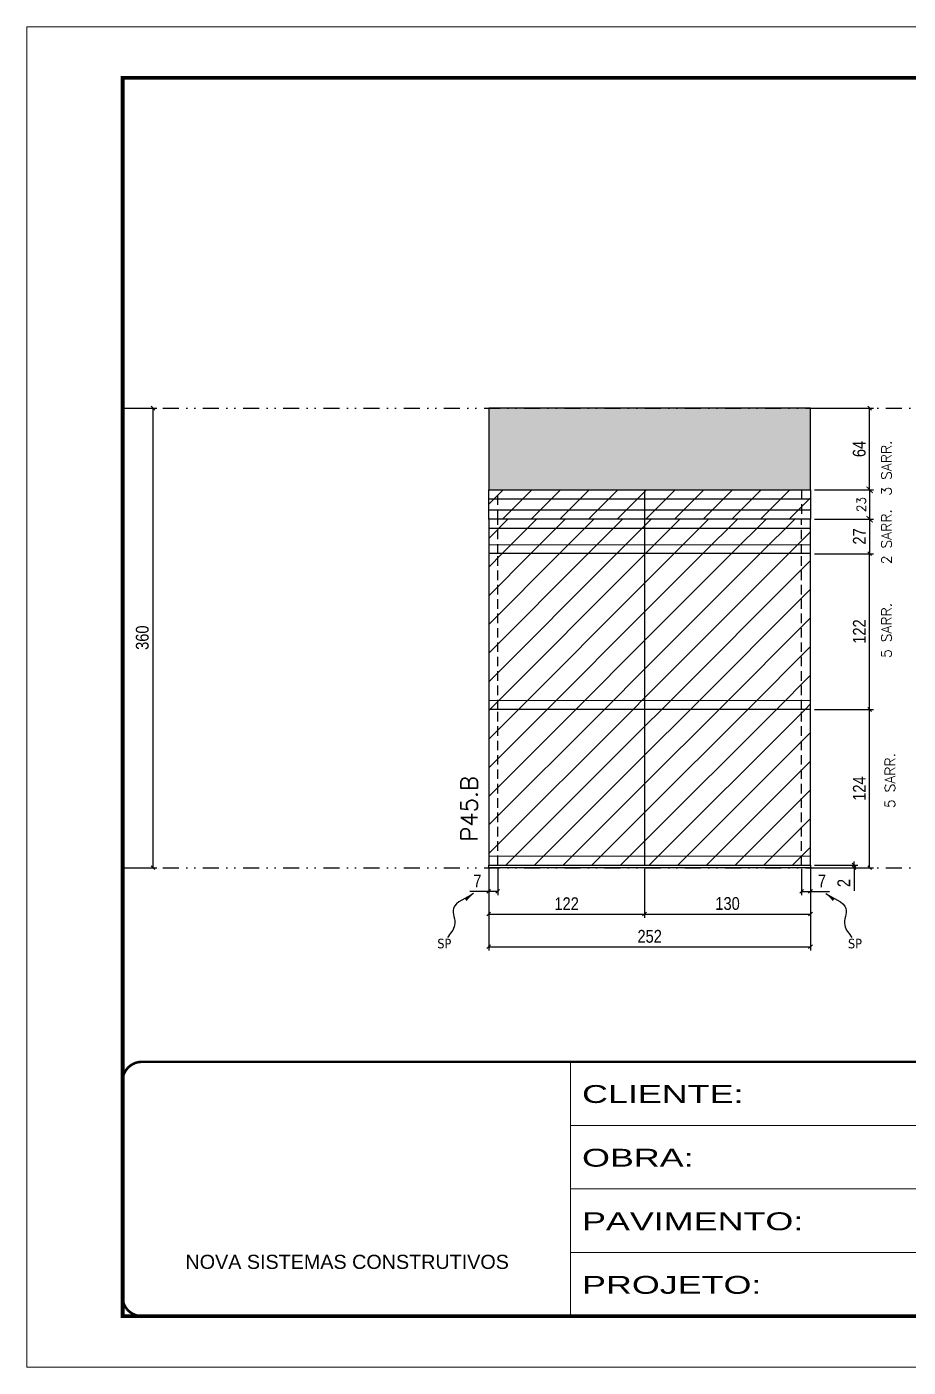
# Model space of a CAD drawing. Extents: x 2949 to 9203, y -16089 to 12527.
# Drawn here: x 4548 to 5238, y 6882 to 7932 of the extents above; entities that cross this region are included whole.
import ezdxf

# ---------------------------------------------------------------- set-up
doc = ezdxf.new("R2010")
doc.units = 0
for name, pattern in [('CONTINUO', [0]), ('DASHED', [0.75, 0.5, -0.25]), ('DIVIDE2', [0.625, 0.25, -0.125, 0, -0.125, 0, -0.125]), ('HIDDEN', [0.375, 0.25, -0.125])]:
    doc.linetypes.add(name, pattern=pattern)
for name, color, linetype in [('COTA', 241, 'Continuous'), ('cotas', 4, 'Continuous'), ('Nível', 160, 'Continuous'), ('Painéis', 200, 'Continuous'), ('SARR_2.2x7', 40, 'Continuous'), ('Sarrafo de Pressão', 42, 'HIDDEN'), ('texto', 7, 'Continuous')]:
    doc.layers.add(name, color=color, linetype=linetype)
for name, color, linetype, lineweight in [('Folhas', 255, 'Continuous', 9), ('Hachura', 251, 'Continuous', 9), ('Sarr 2.2x7', 40, 'Continuous', 9), ('SARRAFO DE PRESSAO', 251, 'DASHED', 9), ('Texto Seção', 7, 'Continuous', 15)]:
    doc.layers.add(name, color=color, linetype=linetype, lineweight=lineweight)
doc.styles.add('ARIAL', font='arial.ttf')
doc.styles.add('COTA TECNICA', font='techl___.ttf', dxfattribs={"height": 10})
doc.styles.add('COTA TECNICA-50', font='techl___.ttf', dxfattribs={"height": 10})
doc.styles.add('REGUA-120', font='ROMANS.shx', dxfattribs={"height": 15})
doc.styles.add('ROMANS', font='romans.shx')
doc.styles.get("Standard").update_dxf_attribs({"font": 'arial.ttf'})
doc.styles.add('Tecnologia', font='')
doc.styles.get('Tecnologia').set_extended_font_data('Forgotten Futurist')
doc.dimstyles.new('COTA PAINEL-50', dxfattribs={"dimtxt": 10, "dimasz": 3, "dimexe": 3, "dimexo": 3, "dimgap": 3, "dimtad": 1, "dimdec": 1, "dimzin": 12, "dimdsep": 46, "dimtxsty": 'COTA TECNICA-50', "dimblk1": 'OBLIQUE', "dimblk2": 'OBLIQUE', "dimsah": 1, "dimcen": 0.9, "dimclrd": 4, "dimclre": 4, "dimclrt": 240, "dimadec": 1, "dimazin": 3, "dimtfac": 1, "dimtdec": 1, "dimtmove": 0, "dimatfit": 3, "dimfxl": 1, "dimtolj": 1, "dimtzin": 12, "dimarcsym": 0})
doc.dimstyles.new('Cota Paínel', dxfattribs={"dimtxt": 7, "dimasz": 5, "dimexe": 3, "dimexo": 3, "dimgap": 3, "dimtad": 1, "dimdec": 1, "dimzin": 12, "dimdsep": 46, "dimtxsty": 'ROMANS', "dimblk": 'ARCHTICK', "dimcen": 0, "dimclrd": 4, "dimclre": 4, "dimclrt": 1, "dimadec": 1, "dimazin": 3, "dimtfac": 1, "dimtdec": 1, "dimtmove": 0, "dimatfit": 3, "dimldrblk": 'OBLIQUE', "dimfxl": 1, "dimtolj": 1, "dimtzin": 12, "dimarcsym": 0})
doc.dimstyles.new('PAINEL', dxfattribs={"dimtxt": 10, "dimasz": 3, "dimexe": 3, "dimexo": 3, "dimgap": 3, "dimtad": 1, "dimdec": 1, "dimzin": 12, "dimdsep": 46, "dimtxsty": 'COTA TECNICA', "dimblk1": 'OBLIQUE', "dimblk2": 'OBLIQUE', "dimsah": 1, "dimcen": 0.9, "dimclrd": 4, "dimclre": 4, "dimclrt": 240, "dimadec": 1, "dimazin": 3, "dimtfac": 1, "dimtdec": 1, "dimtmove": 0, "dimatfit": 3, "dimfxl": 1, "dimtolj": 1, "dimtzin": 12, "dimarcsym": 0})
doc.dimstyles.get("Standard").update_dxf_attribs({"dimtxt": 0.18, "dimasz": 0.18, "dimexe": 0.18, "dimexo": 0.0625, "dimgap": 0.09, "dimtad": 0, "dimtih": 1, "dimtoh": 1, "dimdec": 4, "dimzin": 0, "dimdsep": 46, "dimtxsty": 'Standard', "dimcen": 0.09, "dimadec": 0, "dimazin": 0, "dimtfac": 1, "dimtdec": 4, "dimtofl": 0, "dimtmove": 0, "dimatfit": 3, "dimfxl": 1, "dimtolj": 1, "dimtzin": 0, "dimarcsym": 0})
pattern_1 = [(45, (-126071.967, -22713.47), (-11.2253202, 11.2253202), [])]

# ---------------------------------------------------------------- blocks, each defined once
blk = doc.blocks.new('9999999999')
at = {"color": 30, "linetype": 'CONTINUO'}
for p, q in [((98564.6, 34230.2), (98564.6, 34429.4)), ((98564.6, 34379.6), (99584, 34379.6)), ((98564.6, 34329.8), (99488, 34329.8)), ((98564.6, 34280), (99488, 34280))]:
    blk.add_line(p, q, dxfattribs=at)
at = {"color": 30, "linetype": 'CONTINUO', "const_width": 2}
blk.add_lwpolyline([(99584, 34230.2), (99584, 34414.4, 0.414214), (99569, 34429.4), (98229, 34429.4, 0.414214), (98214, 34414.4), (98214, 34245.2, 0.414214), (98229, 34230.2), (99584, 34230.2)], format="xyb", dxfattribs=at)
at = {"layer": 'Folhas'}
blk.add_lwpolyline([(98139, 34190.2), (99624, 34190.2), (99624, 35240.2), (98139, 35240.2)], close=True, dxfattribs=at)
at = {"layer": 'Folhas', "color": 30, "const_width": 3}
blk.add_lwpolyline([(98214, 34230.2), (99584, 34230.2), (99584, 35200.2), (98214, 35200.2)], close=True, dxfattribs=at)
at = {"color": 7, "linetype": 'Continuous', "ltscale": 5, "style": 'ARIAL'}
blk.add_text('NOVA SISTEMAS CONSTRUTIVOS', height=11.059, dxfattribs=at).set_placement((98263.2, 34267.2))
at = {"layer": 'Folhas', "color": 7, "style": 'Tecnologia', "width": 1.5}
for s, p in [('CLIENTE:', (98573.7, 34397.2)), ('OBRA:', (98573.7, 34347.3)), ('PAVIMENTO:', (98573.7, 34297.5)), ('PROJETO:', (98573.7, 34247.7))]:
    blk.add_text(s, height=14, dxfattribs=at).set_placement(p)
blk = doc.blocks.new('_Oblique')
at = {"color": 0, "linetype": 'ByBlock', "lineweight": -2}
blk.add_line((-0.5, -0.5), (0.5, 0.5), dxfattribs=at)
blk = doc.blocks.new('*D600')
at = {"layer": 'COTA', "color": 4, "lineweight": -2, "transparency": 16777216}
for p, q in [((4909.2, 7272.7), (4909.2, 7208.8)), ((5161.2, 7272.7), (5161.2, 7208.8)), ((4909.2, 7211.8), (5161.2, 7211.8))]:
    blk.add_line(p, q, dxfattribs=at)
at = {"layer": 'Defpoints', "color": 0, "transparency": 16777216}
for p in [(4909.2, 7275.7), (5161.2, 7275.7), (5161.2, 7211.8)]:
    blk.add_point(p, dxfattribs=at)
at = {"layer": 'COTA', "color": 4, "lineweight": -2, "transparency": 16777216, "xscale": 3, "yscale": 3, "zscale": 3, "rotation": 180}
blk.add_blockref('_Oblique', (4909.2, 7211.8), dxfattribs=at)
at = {"layer": 'COTA', "color": 4, "lineweight": -2, "transparency": 16777216, "xscale": 3, "yscale": 3, "zscale": 3}
blk.add_blockref('_Oblique', (5161.2, 7211.8), dxfattribs=at)
at = {"layer": 'COTA', "color": 240, "transparency": 16777216, "insert": (5035.2, 7219.9), "char_height": 10, "attachment_point": 5, "style": 'COTA TECNICA'}
blk.add_mtext('\\A1;252', dxfattribs=at)
blk = doc.blocks.new('*D573')
at = {"layer": 'COTA', "color": 4, "lineweight": -2, "transparency": 16777216}
for p, q in [((5164.2, 7633.7), (5210.4, 7633.7)), ((5207.4, 7569.7), (5207.4, 7633.7)), ((5164.2, 7569.7), (5210.4, 7569.7))]:
    blk.add_line(p, q, dxfattribs=at)
at = {"layer": 'Defpoints', "color": 0, "transparency": 16777216}
for p in [(5161.2, 7633.7), (5207.4, 7633.7), (5161.2, 7569.7)]:
    blk.add_point(p, dxfattribs=at)
at = {"layer": 'COTA', "color": 4, "lineweight": -2, "transparency": 16777216, "xscale": 3, "yscale": 3, "zscale": 3}
for p, rotation in [((5207.4, 7633.7), 90), ((5207.4, 7569.7), 270)]:
    blk.add_blockref('_Oblique', p, dxfattribs=dict(at, rotation=rotation))
at = {"layer": 'COTA', "color": 240, "transparency": 16777216, "insert": (5199.3, 7601.7), "char_height": 10, "attachment_point": 5, "rotation": 90, "style": 'COTA TECNICA'}
blk.add_mtext('\\A1;64', dxfattribs=at)
blk = doc.blocks.new('*D578')
at = {"layer": 'COTA', "color": 4, "lineweight": -2, "transparency": 16777216}
for p, q in [((4909.2, 7270.7), (4909.2, 7252.2)), ((4916.2, 7272.7), (4916.2, 7252.2)), ((4909.2, 7255.2), (4894.5, 7255.2)), ((4916.2, 7255.2), (4909.2, 7255.2))]:
    blk.add_line(p, q, dxfattribs=at)
at = {"layer": 'Defpoints', "color": 0, "transparency": 16777216}
for p in [(4909.2, 7273.7), (4916.2, 7275.7), (4909.2, 7255.2)]:
    blk.add_point(p, dxfattribs=at)
at = {"layer": 'COTA', "color": 4, "lineweight": -2, "transparency": 16777216, "xscale": 3, "yscale": 3, "zscale": 3, "rotation": 180}
blk.add_blockref('_Oblique', (4909.2, 7255.2), dxfattribs=at)
at = {"layer": 'COTA', "color": 4, "lineweight": -2, "transparency": 16777216, "xscale": 3, "yscale": 3, "zscale": 3}
blk.add_blockref('_Oblique', (4916.2, 7255.2), dxfattribs=at)
at = {"layer": 'COTA', "color": 240, "transparency": 16777216, "insert": (4900.3, 7263.3), "char_height": 10, "attachment_point": 5, "style": 'COTA TECNICA-50'}
blk.add_mtext('\\A1;7', dxfattribs=at)
blk = doc.blocks.new('*D579')
at = {"layer": 'COTA', "color": 4, "lineweight": -2, "transparency": 16777216}
for p, q in [((5154.2, 7272.7), (5154.2, 7252.2)), ((5161.2, 7270.7), (5161.2, 7252.2)), ((5154.2, 7255.2), (5161.2, 7255.2)), ((5161.2, 7255.2), (5175.9, 7255.2))]:
    blk.add_line(p, q, dxfattribs=at)
at = {"layer": 'Defpoints', "color": 0, "transparency": 16777216}
for p in [(5154.2, 7275.7), (5161.2, 7273.7), (5161.2, 7255.2)]:
    blk.add_point(p, dxfattribs=at)
at = {"layer": 'COTA', "color": 4, "lineweight": -2, "transparency": 16777216, "xscale": 3, "yscale": 3, "zscale": 3, "rotation": 180}
blk.add_blockref('_Oblique', (5154.2, 7255.2), dxfattribs=at)
at = {"layer": 'COTA', "color": 4, "lineweight": -2, "transparency": 16777216, "xscale": 3, "yscale": 3, "zscale": 3}
blk.add_blockref('_Oblique', (5161.2, 7255.2), dxfattribs=at)
at = {"layer": 'COTA', "color": 240, "transparency": 16777216, "insert": (5170.1, 7263.3), "char_height": 10, "attachment_point": 5, "style": 'COTA TECNICA-50'}
blk.add_mtext('\\A1;7', dxfattribs=at)
blk = doc.blocks.new('*D580')
at = {"layer": 'COTA', "color": 4, "lineweight": -2, "transparency": 16777216}
for p, q in [((5164.2, 7397.7), (5210.4, 7397.7)), ((5207.4, 7273.7), (5207.4, 7397.7)), ((5164.2, 7273.7), (5210.4, 7273.7))]:
    blk.add_line(p, q, dxfattribs=at)
at = {"layer": 'Defpoints', "color": 0, "transparency": 16777216}
for p in [(5161.2, 7397.7), (5207.4, 7397.7), (5161.2, 7273.7)]:
    blk.add_point(p, dxfattribs=at)
at = {"layer": 'COTA', "color": 4, "lineweight": -2, "transparency": 16777216, "xscale": 3, "yscale": 3, "zscale": 3}
for p, rotation in [((5207.4, 7397.7), 90), ((5207.4, 7273.7), 270)]:
    blk.add_blockref('_Oblique', p, dxfattribs=dict(at, rotation=rotation))
at = {"layer": 'COTA', "color": 240, "transparency": 16777216, "insert": (5199.4, 7335.7), "char_height": 10, "attachment_point": 5, "rotation": 90, "style": 'COTA TECNICA-50'}
blk.add_mtext('\\A1;124', dxfattribs=at)
blk = doc.blocks.new('*D581')
at = {"layer": 'COTA', "color": 4, "lineweight": -2, "transparency": 16777216}
for p, q in [((5195.2, 7275.7), (5195.2, 7278.7)), ((5164.2, 7275.7), (5198.2, 7275.7)), ((5164.2, 7273.7), (5198.2, 7273.7)), ((5195.2, 7275.7), (5195.2, 7273.7)), ((5195.2, 7273.7), (5195.2, 7255.6))]:
    blk.add_line(p, q, dxfattribs=at)
at = {"layer": 'Defpoints', "color": 0, "transparency": 16777216}
for p in [(5161.2, 7275.7), (5161.2, 7273.7), (5195.2, 7273.7)]:
    blk.add_point(p, dxfattribs=at)
at = {"layer": 'COTA', "color": 4, "lineweight": -2, "transparency": 16777216, "xscale": 3, "yscale": 3, "zscale": 3}
for p, rotation in [((5195.2, 7275.7), 270), ((5195.2, 7273.7), 90)]:
    blk.add_blockref('_Oblique', p, dxfattribs=dict(at, rotation=rotation))
at = {"layer": 'COTA', "color": 240, "transparency": 16777216, "insert": (5187.2, 7261.7), "char_height": 10, "attachment_point": 5, "rotation": 90, "style": 'COTA TECNICA-50'}
blk.add_mtext('\\A1;2', dxfattribs=at)
blk = doc.blocks.new('*D582')
at = {"layer": 'COTA', "color": 4, "linetype": 'ByBlock', "lineweight": -2, "transparency": 16777216}
for p, q in [((5164.2, 7546.7), (5210.4, 7546.7)), ((5207.4, 7546.7), (5207.4, 7519.7)), ((5164.2, 7519.7), (5210.4, 7519.7))]:
    blk.add_line(p, q, dxfattribs=at)
at = {"layer": 'Defpoints', "color": 0, "linetype": 'ByBlock', "transparency": 16777216}
for p in [(5161.2, 7546.7), (5161.2, 7519.7), (5207.4, 7519.7)]:
    blk.add_point(p, dxfattribs=at)
at = {"layer": 'COTA', "color": 4, "linetype": 'ByBlock', "lineweight": -2, "transparency": 16777216, "xscale": 3, "yscale": 3, "zscale": 3}
for p, rotation in [((5207.4, 7546.7), 90), ((5207.4, 7519.7), 270)]:
    blk.add_blockref('_Oblique', p, dxfattribs=dict(at, rotation=rotation))
at = {"layer": 'COTA', "color": 240, "linetype": 'ByBlock', "transparency": 16777216, "insert": (5199.4, 7533.2), "char_height": 10, "attachment_point": 5, "rotation": 90, "style": 'COTA TECNICA'}
blk.add_mtext('\\A1;27', dxfattribs=at)
blk = doc.blocks.new('*D604')
at = {"layer": 'COTA', "color": 4, "linetype": 'ByBlock', "lineweight": -2, "transparency": 16777216}
for p, q in [((5164.2, 7519.7), (5210.4, 7519.7)), ((5207.4, 7397.7), (5207.4, 7519.7)), ((5164.2, 7397.7), (5210.4, 7397.7))]:
    blk.add_line(p, q, dxfattribs=at)
at = {"layer": 'Defpoints', "color": 0, "linetype": 'ByBlock', "transparency": 16777216}
for p in [(5161.2, 7519.7), (5207.4, 7519.7), (5161.2, 7397.7)]:
    blk.add_point(p, dxfattribs=at)
at = {"layer": 'COTA', "color": 4, "linetype": 'ByBlock', "lineweight": -2, "transparency": 16777216, "xscale": 3, "yscale": 3, "zscale": 3}
for p, rotation in [((5207.4, 7519.7), 90), ((5207.4, 7397.7), 270)]:
    blk.add_blockref('_Oblique', p, dxfattribs=dict(at, rotation=rotation))
at = {"layer": 'COTA', "color": 240, "linetype": 'ByBlock', "transparency": 16777216, "insert": (5199.4, 7458.7), "char_height": 10, "attachment_point": 5, "rotation": 90, "style": 'COTA TECNICA'}
blk.add_mtext('\\A1;122', dxfattribs=at)
blk = doc.blocks.new('*D610')
at = {"layer": 'COTA', "color": 4, "linetype": 'ByBlock', "lineweight": -2, "transparency": 16777216}
for p, q in [((4909.2, 7272.7), (4909.2, 7234.4)), ((5031.2, 7272.7), (5031.2, 7234.4)), ((4909.2, 7237.4), (5031.2, 7237.4))]:
    blk.add_line(p, q, dxfattribs=at)
at = {"layer": 'Defpoints', "color": 0, "linetype": 'ByBlock', "transparency": 16777216}
for p in [(4909.2, 7275.7), (5031.2, 7275.7), (5031.2, 7237.4)]:
    blk.add_point(p, dxfattribs=at)
at = {"layer": 'COTA', "color": 4, "linetype": 'ByBlock', "lineweight": -2, "transparency": 16777216, "xscale": 3, "yscale": 3, "zscale": 3, "rotation": 180}
blk.add_blockref('_Oblique', (4909.2, 7237.4), dxfattribs=at)
at = {"layer": 'COTA', "color": 4, "linetype": 'ByBlock', "lineweight": -2, "transparency": 16777216, "xscale": 3, "yscale": 3, "zscale": 3}
blk.add_blockref('_Oblique', (5031.2, 7237.4), dxfattribs=at)
at = {"layer": 'COTA', "color": 240, "linetype": 'ByBlock', "transparency": 16777216, "insert": (4970.2, 7245.5), "char_height": 10, "attachment_point": 5, "style": 'COTA TECNICA'}
blk.add_mtext('\\A1;122', dxfattribs=at)
blk = doc.blocks.new('*D611')
at = {"layer": 'COTA', "color": 4, "linetype": 'ByBlock', "lineweight": -2, "transparency": 16777216}
for p, q in [((5031.2, 7272.7), (5031.2, 7234.4)), ((5161.2, 7270.7), (5161.2, 7234.4)), ((5031.2, 7237.4), (5161.2, 7237.4))]:
    blk.add_line(p, q, dxfattribs=at)
at = {"layer": 'Defpoints', "color": 0, "linetype": 'ByBlock', "transparency": 16777216}
for p in [(5031.2, 7275.7), (5161.2, 7273.7), (5161.2, 7237.4)]:
    blk.add_point(p, dxfattribs=at)
at = {"layer": 'COTA', "color": 4, "linetype": 'ByBlock', "lineweight": -2, "transparency": 16777216, "xscale": 3, "yscale": 3, "zscale": 3, "rotation": 180}
blk.add_blockref('_Oblique', (5031.2, 7237.4), dxfattribs=at)
at = {"layer": 'COTA', "color": 4, "linetype": 'ByBlock', "lineweight": -2, "transparency": 16777216, "xscale": 3, "yscale": 3, "zscale": 3}
blk.add_blockref('_Oblique', (5161.2, 7237.4), dxfattribs=at)
at = {"layer": 'COTA', "color": 240, "linetype": 'ByBlock', "transparency": 16777216, "insert": (5096.2, 7245.6), "char_height": 10, "attachment_point": 5, "style": 'COTA TECNICA'}
blk.add_mtext('\\A1;130', dxfattribs=at)
blk = doc.blocks.new('*D568')
at = {"layer": 'cotas', "color": 4, "linetype": 'ByBlock', "lineweight": -2, "transparency": 16777216}
for p, q in [((4625.5, 7633.7), (4649.3, 7633.7)), ((4646.3, 7633.7), (4646.3, 7273.7)), ((4625.5, 7273.7), (4649.3, 7273.7))]:
    blk.add_line(p, q, dxfattribs=at)
at = {"layer": 'Defpoints', "color": 0, "linetype": 'ByBlock', "transparency": 16777216}
for p in [(4622.5, 7633.7), (4622.5, 7273.7), (4646.3, 7273.7)]:
    blk.add_point(p, dxfattribs=at)
at = {"layer": 'cotas', "color": 4, "linetype": 'ByBlock', "lineweight": -2, "transparency": 16777216, "xscale": 3, "yscale": 3, "zscale": 3}
for p, rotation in [((4646.3, 7633.7), 90), ((4646.3, 7273.7), 270)]:
    blk.add_blockref('_Oblique', p, dxfattribs=dict(at, rotation=rotation))
at = {"layer": 'cotas', "color": 240, "linetype": 'ByBlock', "transparency": 16777216, "insert": (4638, 7453.9), "char_height": 10, "attachment_point": 5, "rotation": 90, "style": 'COTA TECNICA'}
blk.add_mtext('\\A1;360', dxfattribs=at)
blk = doc.blocks.new('_ArchTick')
at = {"color": 0, "linetype": 'ByBlock', "const_width": 0.15}
blk.add_lwpolyline([(-0.5, -0.5), (0.5, 0.5)], dxfattribs=at)
blk = doc.blocks.new('*D571')
at = {"layer": 'COTA', "color": 4, "lineweight": -2, "transparency": 16777216}
for p, q in [((5164.2, 7569.7), (5210.4, 7569.7)), ((5207.4, 7569.7), (5207.4, 7546.7)), ((5164.2, 7546.7), (5210.4, 7546.7))]:
    blk.add_line(p, q, dxfattribs=at)
at = {"layer": 'Defpoints', "color": 0, "transparency": 16777216}
for p in [(5161.2, 7569.7), (5161.2, 7546.7), (5207.4, 7546.7)]:
    blk.add_point(p, dxfattribs=at)
at = {"layer": 'COTA', "color": 4, "lineweight": -2, "transparency": 16777216, "xscale": 5, "yscale": 5, "zscale": 5}
for p, rotation in [((5207.4, 7569.7), 90), ((5207.4, 7546.7), 270)]:
    blk.add_blockref('_ArchTick', p, dxfattribs=dict(at, rotation=rotation))
at = {"layer": 'COTA', "color": 1, "transparency": 16777216, "insert": (5200.9, 7558.2), "char_height": 7, "attachment_point": 5, "rotation": 90, "style": 'ROMANS'}
blk.add_mtext('\\A1;23', dxfattribs=at)

msp = doc.modelspace()

# ---------------------------------------------------------------- hatches: boundary and pattern name
at = {"layer": 'COTA', "linetype": 'ByBlock'}
h = msp.add_hatch(dxfattribs=at)
h.set_pattern_fill('AR-CONC', color=256, scale=0.03)
h.set_pattern_definition([(50, (-126382.5798, -20433.3203), (5.46554007, -0.47817257), [0.5715, -6.2865]), (355, (-126382.58, -20433.3203), (-1.05730264, 5.73170536), [0.4572, -5.02921753]), (100.4514447, (-126382.1243, -20433.36), (4.40823741, 5.25353256), [0.48570026, -5.34270734]), (46.1842, (-126382.58, -20431.796), (8.13237123, -1.26126984), [0.85725, -9.42975]), (96.6355576, (-126381.902, -20431.9014), (7.122124, 7.42278374), [0.7285507, -8.01406824]), (351.184151, (-126382.58, -20431.796), (7.122124, 7.42278374), [0.685799, -7.54379196]), (21, (-126381.8178, -20432.1773), (4.54843174, -3.06795595), [0.5715, -6.2865]), (326, (-126381.818, -20432.1773), (1.85406085, 5.52563898), [0.4572, -5.0292]), (71.451445, (-126381.4387, -20432.433), (6.40249258, 2.45768307), [0.48570026, -5.34269813]), (37.5, (-126382.5798, -20433.3203), (0.092658098, 2.536651166), [0, -4.96824, 0, -5.1054, 0, -5.04825]), (7.5, (-126382.5798, -20433.3203), (2.004589875, 3.005417245), [0, -2.91084, 0, -4.85394, 0, -1.92405]), (327.5, (-126384.279, -20433.3203), (4.067717855, -0.17186232), [0, -1.905, 0, -5.9436, 0, -7.8867]), (317.5, (-126385.041, -20433.3203), (4.44387544, 0.76279473), [0, -2.4765, 0, -3.94716, 0, -5.6007])])
h.paths.add_polyline_path([(4909.2, 7569.72), (5161.2, 7569.72), (5161.2, 7633.72), (4909.2, 7633.72)])
at = {"layer": 'Hachura'}
h = msp.add_hatch(dxfattribs=at)
h.set_pattern_fill('ANSI31', color=256, scale=5)
h.paths.add_polyline_path([(5031.2, 7569.72), (4909.2, 7569.72), (4909.2, 7546.72), (5031.2, 7546.72)])
h = msp.add_hatch(dxfattribs=at)
h.set_pattern_fill('ANSI31', color=256, scale=5)
h.paths.add_polyline_path([(5161.2, 7569.72), (5031.2, 7569.72), (5031.2, 7546.72), (5161.2, 7546.72)])
at = {"layer": 'Hachura', "linetype": 'ByBlock'}
h = msp.add_hatch(dxfattribs=at)
h.set_pattern_fill('ANSI31', color=256, scale=5)
h.set_pattern_definition(pattern_1)
h.paths.add_polyline_path([(5031.2, 7519.72), (5031.2, 7546.72), (4909.2, 7546.72), (4909.2, 7519.72)])
h = msp.add_hatch(dxfattribs=at)
h.set_pattern_fill('ANSI31', color=256, scale=5)
h.set_pattern_definition(pattern_1)
h.paths.add_polyline_path([(5161.2, 7519.72), (5161.2, 7546.72), (5031.2, 7546.72), (5031.2, 7519.72)])
h = msp.add_hatch(dxfattribs=at)
h.set_pattern_fill('ANSI31', color=256, scale=5)
h.set_pattern_definition(pattern_1)
h.paths.add_polyline_path([(5031.2, 7519.72), (4909.2, 7519.72), (4909.2, 7397.72), (5031.2, 7397.72)])
h = msp.add_hatch(dxfattribs=at)
h.set_pattern_fill('ANSI31', color=256, scale=5)
h.set_pattern_definition(pattern_1)
h.paths.add_polyline_path([(5031.2, 7397.72), (5161.2, 7397.72), (5161.2, 7519.72), (5031.2, 7519.72)])
h = msp.add_hatch(dxfattribs=at)
h.set_pattern_fill('ANSI31', color=256, scale=5)
h.set_pattern_definition(pattern_1)
h.paths.add_polyline_path([(5031.2, 7397.72), (4909.2, 7397.72), (4909.2, 7275.72), (5031.2, 7275.72)])
h = msp.add_hatch(dxfattribs=at)
h.set_pattern_fill('ANSI31', color=256, scale=5)
h.set_pattern_definition(pattern_1)
h.paths.add_polyline_path([(5031.2, 7397.72), (5031.2, 7275.72), (5161.2, 7275.72), (5161.2, 7397.72)])

# ---------------------------------------------------------------- linework, layer by layer
at = {"layer": 'COTA', "linetype": 'ByBlock'}
msp.add_lwpolyline([(4909.2, 7569.72), (5161.2, 7569.72), (5161.2, 7633.72), (4909.2, 7633.72)], close=True, dxfattribs=at)
at = {"layer": 'Nível', "color": 4, "linetype": 'DIVIDE2', "ltscale": 50}
for p, q in [((4622.53, 7633.72), (5979.03, 7633.72)), ((4622.53, 7273.72), (5992.53, 7273.72))]:
    msp.add_line(p, q, dxfattribs=at)
at = {"layer": 'Painéis'}
for p, q in [((4909.2, 7569.72), (5161.2, 7569.72)), ((4909.2, 7546.72), (4909.2, 7569.72)), ((5031.2, 7569.72), (5031.2, 7275.72)), ((5161.2, 7569.72), (5161.2, 7546.72)), ((5161.2, 7546.72), (4909.2, 7546.72)), ((4909.2, 7546.72), (4909.2, 7275.72)), ((5161.2, 7546.72), (4909.2, 7546.72)), ((5161.2, 7275.72), (5161.2, 7546.72)), ((5161.2, 7519.72), (4909.2, 7519.72)), ((5161.2, 7397.72), (4909.2, 7397.72)), ((4909.2, 7275.72), (5161.2, 7275.72))]:
    msp.add_line(p, q, dxfattribs=at)
msp.add_lwpolyline([(4909.2, 7275.72), (5161.2, 7275.72), (5161.2, 7273.72), (4909.2, 7273.72)], close=True, dxfattribs=at)
at = {"layer": 'Sarr 2.2x7', "linetype": 'Continuous'}
for p, q in [((4909.2, 7519.72), (4909.2, 7526.72)), ((5161.2, 7519.72), (5161.2, 7526.72)), ((4909.2, 7397.72), (4909.2, 7404.72)), ((5161.2, 7397.72), (5161.2, 7404.72)), ((4909.2, 7275.72), (4909.2, 7282.72)), ((5161.2, 7275.72), (5161.2, 7282.72))]:
    msp.add_line(p, q, dxfattribs=at)
at = {"layer": 'Sarr 2.2x7'}
for p, q in [((5161.2, 7526.72), (4909.2, 7526.72)), ((5161.2, 7519.72), (4909.2, 7519.72)), ((5161.2, 7404.72), (4909.2, 7404.72)), ((5161.2, 7282.72), (4909.2, 7282.72)), ((5161.2, 7275.72), (4909.2, 7275.72))]:
    msp.add_line(p, q, dxfattribs=at)
at = {"layer": 'SARR_2.2x7'}
for p, q in [((4909.2, 7562.72), (5161.2, 7562.72)), ((5161.2, 7553.72), (4909.2, 7553.72)), ((4909.2, 7539.72), (5161.2, 7539.72))]:
    msp.add_line(p, q, dxfattribs=at)
at = {"layer": 'Sarrafo de Pressão', "ltscale": 30}
for p, q in [((4916.2, 7546.72), (4916.2, 7569.72)), ((5154.2, 7569.72), (5154.2, 7546.72)), ((4916.2, 7519.72), (4916.2, 7546.72)), ((5154.2, 7519.72), (5154.2, 7546.72)), ((4916.2, 7397.72), (4916.2, 7519.72)), ((5154.2, 7397.72), (5154.2, 7519.72)), ((4916.2, 7275.72), (4916.2, 7397.72)), ((5154.2, 7275.72), (5154.2, 7397.72))]:
    msp.add_line(p, q, dxfattribs=at)

# ---------------------------------------------------------------- block references
at = {"layer": 'SARRAFO DE PRESSAO', "color": 6, "linetype": 'ByBlock'}
msp.add_blockref('9999999999', (-93591.44, -27307.77), dxfattribs=at)

# ---------------------------------------------------------------- texts
at = {"layer": 'texto', "color": 0, "char_height": 7.5, "attachment_point": 5}
for insert in [(4874.42, 7214.23), (5195.98, 7214.23)]:
    msp.add_mtext('{\\fTahoma|b0|i0|c0|p34;\\C4;SP}', dxfattribs=dict(at, insert=insert))
at = {"layer": 'Texto Seção', "linetype": 'Continuous', "style": 'ROMANS'}
for s, p in [('3 SARR.', (5224.64, 7565.15)), ('2 SARR.', (5224.64, 7511.39)), ('5 SARR.', (5224.64, 7437.94)), ('5 SARR.', (5227.35, 7320.34))]:
    msp.add_text(s, height=8, rotation=90, dxfattribs=at).set_placement(p)
at = {"layer": 'Texto Seção', "insert": (4900.4, 7294.18), "char_height": 13, "width": 285.3299, "attachment_point": 7, "rotation": 90, "style": 'REGUA-120'}
msp.add_mtext('P45.B', dxfattribs=at)

# ---------------------------------------------------------------- dimensions: what is measured, and where the dimension line sits
at = {"layer": 'COTA'}
dim = msp.add_linear_dim(base=(5207.44, 7633.72), p1=(5161.2, 7569.72), p2=(5161.2, 7633.72), angle=90, dimstyle='PAINEL', override={"dimarcsym": 2}, dxfattribs=at)
dim.commit()
dim.dimension.update_dxf_attribs({"geometry": '*D573', "text_midpoint": (5207.44, 7601.72), "dimtype": 160})
for base, p1, p2, angle, dimstyle, picture, middle in [((5207.44, 7546.72), (5161.2, 7569.72), (5161.2, 7546.72), 90, 'Cota Paínel', '*D571', (5200.94, 7558.22)), ((5207.44, 7397.72), (5161.2, 7273.72), (5161.2, 7397.72), 90, 'COTA PAINEL-50', '*D580', (5199.37, 7335.72)), ((4909.2, 7255.21), (4916.2, 7275.72), (4909.2, 7273.72), 180, 'COTA PAINEL-50', '*D578', (4900.34, 7263.28))]:
    dim = msp.add_linear_dim(base=base, p1=p1, p2=p2, angle=angle, dimstyle=dimstyle, dxfattribs=at)
    dim.commit()
    dim.dimension.update_dxf_attribs({"geometry": picture, "text_midpoint": middle})
at = {"layer": 'COTA', "linetype": 'ByBlock'}
dim = msp.add_linear_dim(base=(5207.44, 7519.72), p1=(5161.2, 7546.72), p2=(5161.2, 7519.72), angle=90, dimstyle='PAINEL', dxfattribs=at)
dim.commit()
dim.dimension.update_dxf_attribs({"geometry": '*D582', "text_midpoint": (5207.44, 7533.22), "dimtype": 160})
dim = msp.add_linear_dim(base=(5207.44, 7519.72), p1=(5161.2, 7397.72), p2=(5161.2, 7519.72), angle=90, dimstyle='PAINEL', dxfattribs=at)
dim.commit()
dim.dimension.update_dxf_attribs({"geometry": '*D604', "text_midpoint": (5199.38, 7458.72)})
at = {"layer": 'COTA'}
dim = msp.add_linear_dim(base=(5195.21, 7273.72), p1=(5161.2, 7275.72), p2=(5161.2, 7273.72), angle=90, dimstyle='COTA PAINEL-50', dxfattribs=at)
dim.commit()
dim.dimension.update_dxf_attribs({"geometry": '*D581', "text_midpoint": (5195.21, 7261.66), "dimtype": 160})
dim = msp.add_linear_dim(base=(5161.2, 7211.76), p1=(4909.2, 7275.72), p2=(5161.2, 7275.72), dimstyle='PAINEL', override={"dimarcsym": 2}, dxfattribs=at)
dim.commit()
dim.dimension.update_dxf_attribs({"geometry": '*D600', "text_midpoint": (5035.2, 7219.87)})
at = {"layer": 'COTA', "linetype": 'ByBlock'}
dim = msp.add_linear_dim(base=(5031.2, 7237.41), p1=(4909.2, 7275.72), p2=(5031.2, 7275.72), dimstyle='PAINEL', dxfattribs=at)
dim.commit()
dim.dimension.update_dxf_attribs({"geometry": '*D610', "text_midpoint": (4970.2, 7245.47)})
dim = msp.add_linear_dim(base=(5161.2, 7237.41), p1=(5031.2, 7275.72), p2=(5161.2, 7273.72), dimstyle='PAINEL', override={"dimtmove": 1}, dxfattribs=at)
dim.commit()
dim.dimension.update_dxf_attribs({"geometry": '*D611', "text_midpoint": (5096.2, 7245.63)})
at = {"layer": 'COTA'}
dim = msp.add_linear_dim(base=(5161.2, 7255.21), p1=(5154.2, 7275.72), p2=(5161.2, 7273.72), dimstyle='COTA PAINEL-50', dxfattribs=at)
dim.commit()
dim.dimension.update_dxf_attribs({"geometry": '*D579', "text_midpoint": (5170.07, 7263.28)})
at = {"layer": 'cotas', "linetype": 'ByBlock'}
dim = msp.add_linear_dim(base=(4646.25, 7273.72), p1=(4622.53, 7633.72), p2=(4622.53, 7273.72), angle=90, dimstyle='PAINEL', dxfattribs=at)
dim.commit()
dim.dimension.update_dxf_attribs({"geometry": '*D568', "text_midpoint": (4646.25, 7453.95), "dimtype": 160})

# ---------------------------------------------------------------- leaders
at = {"layer": 'COTA', "path_type": 1}
for points in [[(4897.37, 7253.54), (4881.59, 7241.7), (4882.51, 7228.7), (4876.96, 7218.91)], [(5173.03, 7253.54), (5188.82, 7241.7), (5187.89, 7228.7), (5193.44, 7218.91)]]:
    msp.add_leader(points, dimstyle='Standard', override={"dimasz": 8}, dxfattribs=at)

doc.saveas('drawing.dxf')
